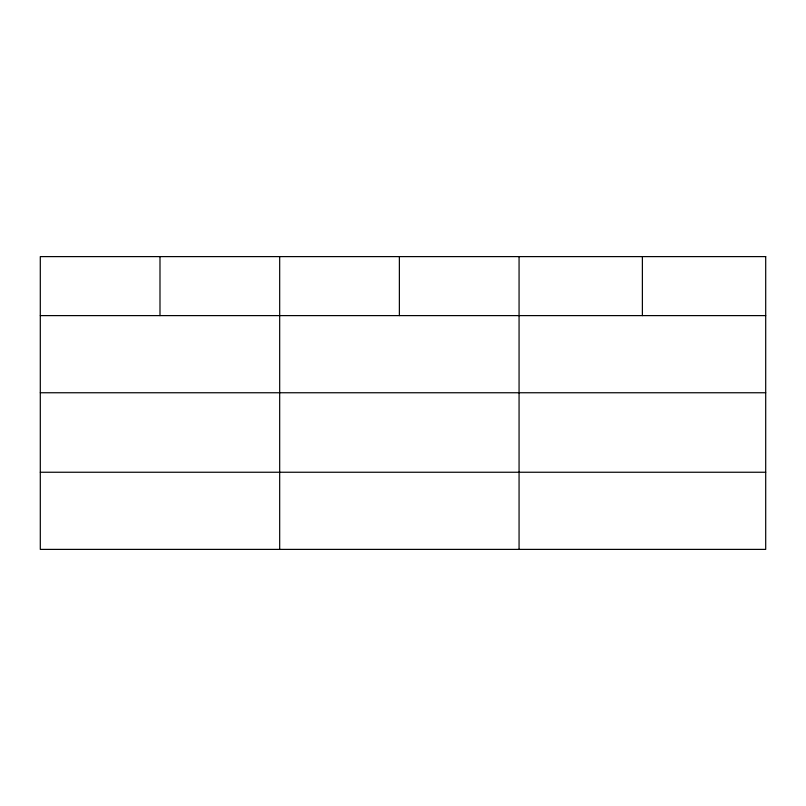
<?xml version="1.0" encoding="UTF-8"?>
<svg xmlns="http://www.w3.org/2000/svg" width="806" height="806" viewBox="0 0 806 806"><rect width="100%" height="100%" fill="white"/><g stroke="black" fill="none" stroke-linecap="round" stroke-linejoin="round"><path stroke-width="1.21" d="M40.3 315.609L765.7 315.609M40.3 392.754L765.7 392.754M40.3 472.245L765.7 472.245M642.382 256.61L642.382 315.609M519.064 256.61L519.064 549.39M399.373 256.61L399.373 315.609M279.682 256.61L279.682 549.39M159.991 256.61L159.991 315.609M765.7 256.61L40.3 256.61L40.3 549.39L765.7 549.39L765.7 256.61"/></g></svg>
